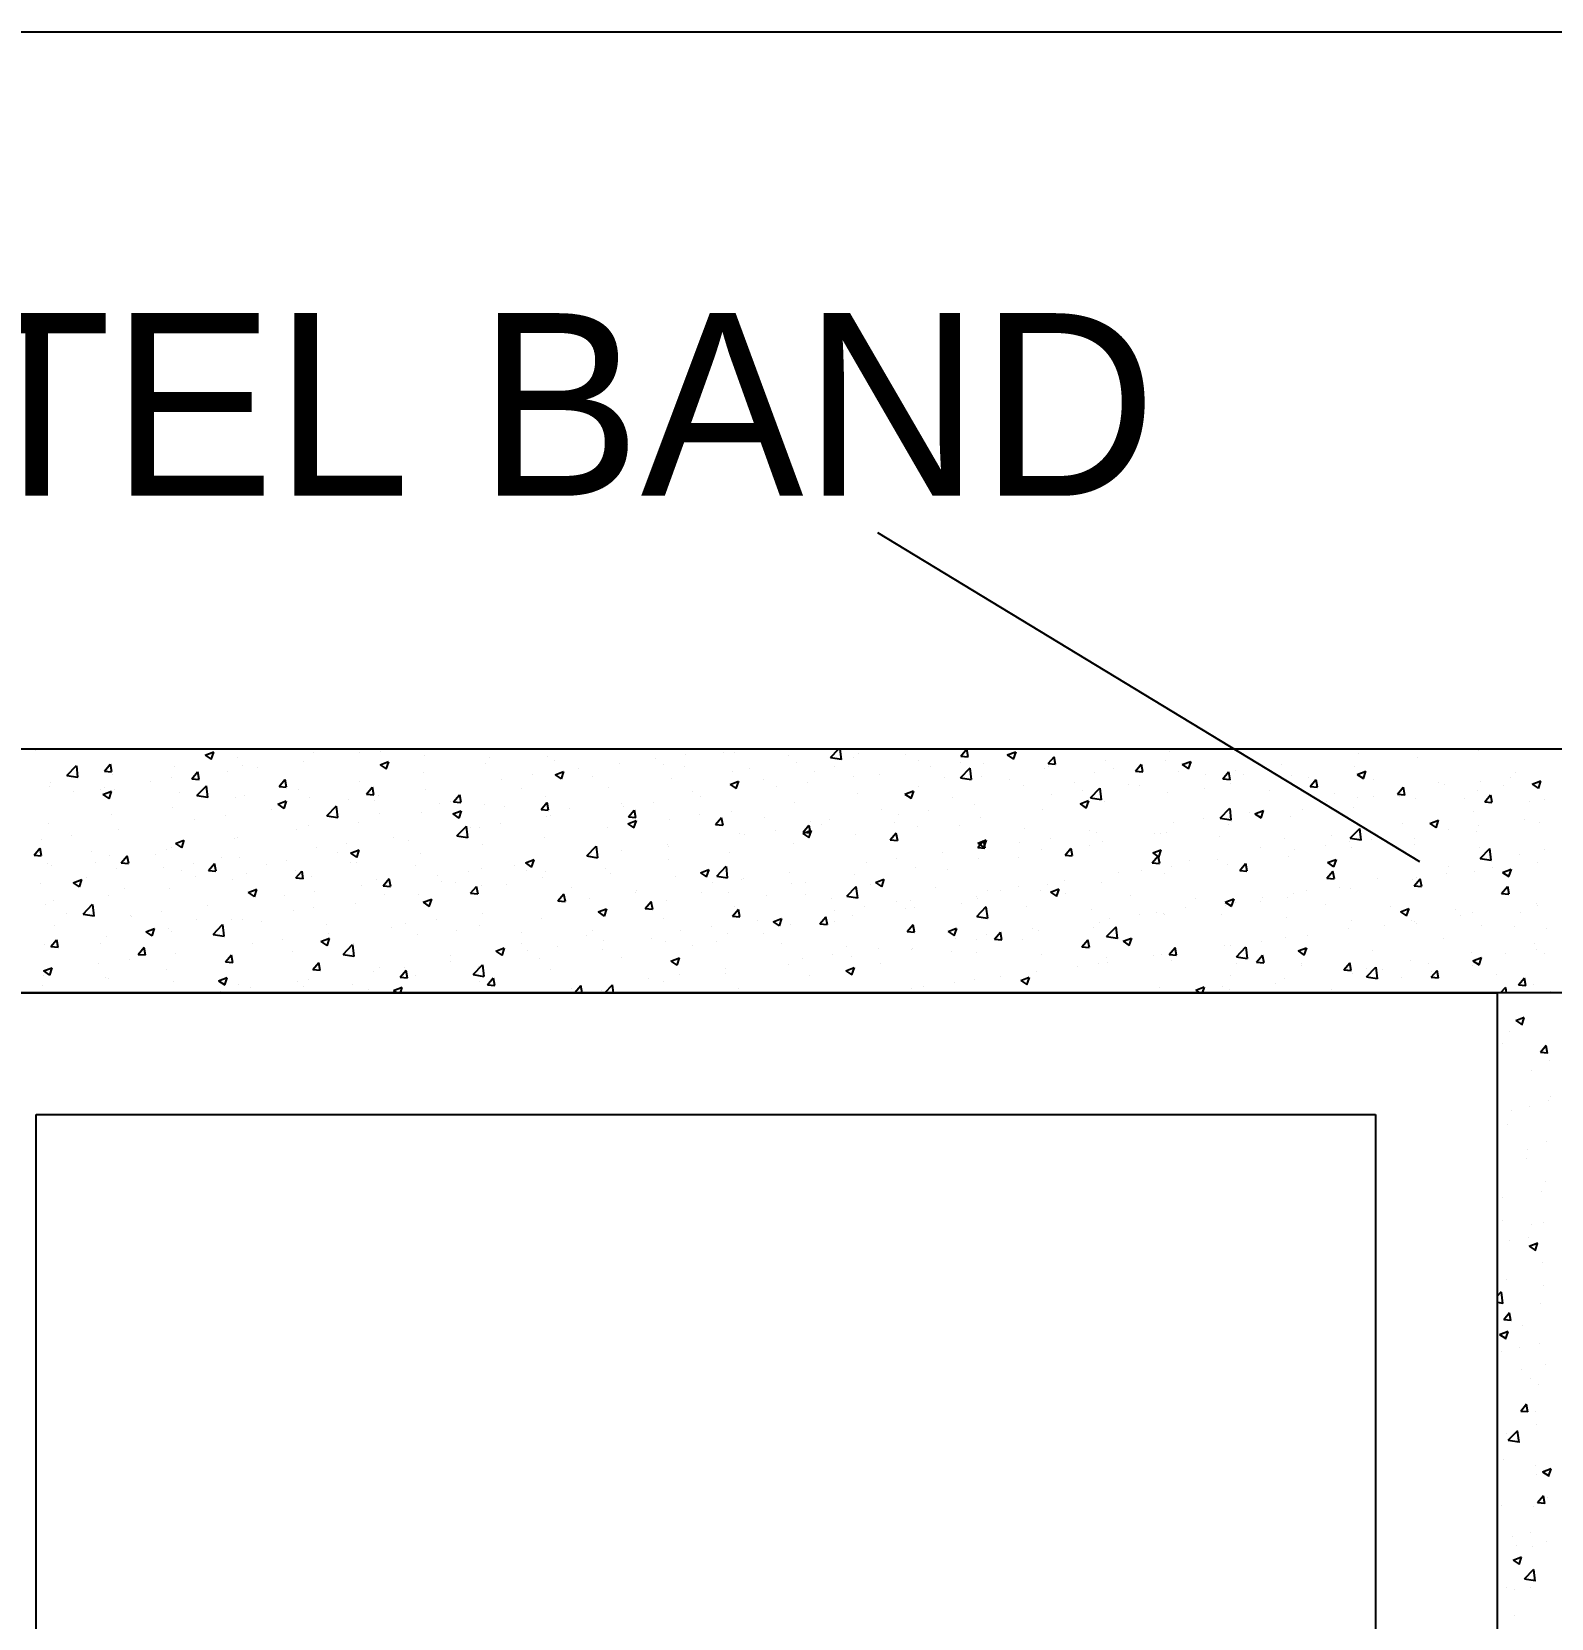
# Model space of a CAD drawing. Header units: metres. Extents: x -1560488.3 to -1560394.4, y 43534.5 to 43593.3.
# Drawn here: x -1560434.939 to -1560433.145, y 43546.232 to 43548.105 of the extents above; entities that cross this region are included whole.
import ezdxf

# ---------------------------------------------------------------- set-up
doc = ezdxf.new("R2010")
doc.units = ezdxf.units.M
doc.header["$LTSCALE"] = 750
doc.header["$MEASUREMENT"] = 0
doc.layers.get('0').update_dxf_attribs({"lineweight": 5})
doc.layers.add('BO', color=1, linetype='Continuous')
doc.styles.add('Romantic', font='GOTHIC.TTF')

# ---------------------------------------------------------------- blocks, each defined once
blk = doc.blocks.new('A$C70167D43')
at = {"color": 0}
for p, q in [((-74.24, 626.36), (-32.83, 601.22)), ((63.73, 609.8), (-238.45, 609.8)), ((63.73, 591.19), (-238.45, 591.19)), ((-147.84, 591.19), (-26.88, 591.19)), ((-26.88, 591.19), (-26.88, 330.66)), ((-138.54, 581.88), (-36.19, 581.88)), ((-138.54, 339.97), (-138.54, 581.88)), ((-36.19, 581.88), (-36.19, 339.97))]:
    blk.add_line(p, q, dxfattribs=at)
at = {"color": 2}
for p, q in [((-138.56, 609.8), (-138.53, 609.78)), ((-138.52, 609.77), (-138.51, 609.8)), ((-125.62, 609.34), (-124.97, 609.59)), ((-125.62, 609.34), (-125.16, 609.03)), ((-125.15, 609.02), (-124.96, 609.58)), ((-123.16, 609.17), (-123.16, 609.17)), ((-118.79, 609.77), (-118.79, 609.77)), ((-118.1, 608.87), (-118.1, 608.87)), ((-117.34, 609.52), (-117.34, 609.52)), ((-113.82, 609.56), (-113.82, 609.56)), ((-112.25, 608.6), (-111.6, 608.85)), ((-112.22, 609.65), (-112.22, 609.65)), ((-111.78, 608.28), (-111.59, 608.84)), ((-108.85, 609.35), (-108.85, 609.35)), ((-103.88, 609.14), (-103.88, 609.14)), ((-99.49, 609.28), (-99.49, 609.28)), ((-98.92, 608.93), (-98.92, 608.93)), ((-93.95, 608.72), (-93.95, 608.72)), ((-91.21, 609.07), (-91.21, 609.07)), ((-90.95, 609.76), (-90.95, 609.76)), ((-88.88, 609.37), (-88.88, 609.37)), ((-85.98, 609.55), (-85.98, 609.55)), ((-85.17, 609.56), (-85.17, 609.56)), ((-81.01, 609.34), (-81.01, 609.34)), ((-80.46, 608.82), (-80.46, 608.82)), ((-77.83, 609.16), (-77.22, 609.8)), ((-77.83, 609.16), (-77, 609.03)), ((-77.23, 609.8), (-77.23, 609.8)), ((-77.21, 609.79), (-77.21, 609.8)), ((-76.99, 609.02), (-77.08, 609.8)), ((-76.04, 609.13), (-76.04, 609.13)), ((-75.68, 609.48), (-75.68, 609.48)), ((-72.09, 609.38), (-72.09, 609.38)), ((-71.08, 608.92), (-71.08, 608.92)), ((-67.88, 609.28), (-67.44, 609.8)), ((-67.88, 609.28), (-67.32, 609.23)), ((-67.87, 608.79), (-67.87, 608.79)), ((-67.31, 609.22), (-67.41, 609.8)), ((-66.11, 608.71), (-66.11, 608.71)), ((-64.34, 609.26), (-64.34, 609.26)), ((-64.32, 609.36), (-63.67, 609.61)), ((-64.32, 609.36), (-63.85, 609.05)), ((-63.84, 609.04), (-63.65, 609.6)), ((-61.2, 608.7), (-60.75, 609.23)), ((-60.63, 608.64), (-60.74, 609.22)), ((-56.78, 608.93), (-56.78, 608.93)), ((-52.25, 608.92), (-52.25, 608.92)), ((-51.95, 609.62), (-51.95, 609.62)), ((-50.95, 608.62), (-50.29, 608.87)), ((-50.47, 608.3), (-50.28, 608.86)), ((-37.46, 609.45), (-37.46, 609.45)), ((-35.13, 609.75), (-35.13, 609.75)), ((-32.98, 609.13), (-32.98, 609.13)), ((-28.28, 609.73), (-28.28, 609.73)), ((-136.18, 607.8), (-135.45, 608.55)), ((-136.18, 607.8), (-135.35, 607.67)), ((-135.34, 607.66), (-135.44, 608.54)), ((-133.32, 608.12), (-132.87, 608.66)), ((-133.32, 608.12), (-132.77, 608.07)), ((-132.75, 608.06), (-132.86, 608.65)), ((-132.69, 607.88), (-132.69, 607.88)), ((-128.19, 607.66), (-128.19, 607.66)), ((-127.99, 608.48), (-127.99, 608.48)), ((-126.65, 607.54), (-126.2, 608.07)), ((-126.65, 607.54), (-126.09, 607.49)), ((-126.08, 607.48), (-126.19, 608.06)), ((-123.95, 608.1), (-123.95, 608.1)), ((-122.77, 608.59), (-122.77, 608.59)), ((-121.62, 608.41), (-121.62, 608.41)), ((-119.97, 606.95), (-119.53, 607.49)), ((-112.25, 608.6), (-111.79, 608.29)), ((-108.96, 608.02), (-108.96, 608.02)), ((-104.19, 608.68), (-104.19, 608.68)), ((-102.94, 607.52), (-102.94, 607.52)), ((-100.61, 607.83), (-100.61, 607.83)), ((-98.88, 607.85), (-98.23, 608.1)), ((-98.88, 607.85), (-98.42, 607.54)), ((-98.4, 607.53), (-98.22, 608.09)), ((-97.08, 608.29), (-97.08, 608.29)), ((-96.02, 607.7), (-96.02, 607.7)), ((-90.59, 608.63), (-90.59, 608.63)), ((-89.99, 607.53), (-89.99, 607.53)), ((-88.98, 608.51), (-88.98, 608.51)), ((-85.29, 608.13), (-85.29, 608.13)), ((-84.02, 608.3), (-84.02, 608.3)), ((-82.94, 607.52), (-82.94, 607.52)), ((-79.05, 608.09), (-79.05, 608.09)), ((-77.51, 608.45), (-77.51, 608.45)), ((-76.07, 607.71), (-76.07, 607.71)), ((-74.08, 607.88), (-74.08, 607.88)), ((-70.2, 608.49), (-70.2, 608.49)), ((-69.12, 607.67), (-69.12, 607.67)), ((-67.9, 607.62), (-67.17, 608.37)), ((-67.9, 607.62), (-67.07, 607.49)), ((-67.06, 607.48), (-67.16, 608.36)), ((-66.26, 607.68), (-66.26, 607.68)), ((-61.48, 608.33), (-61.48, 608.33)), ((-61.2, 608.7), (-60.65, 608.65)), ((-61.14, 608.5), (-61.14, 608.5)), ((-57.68, 607.99), (-57.68, 607.99)), ((-56.18, 608.29), (-56.18, 608.29)), ((-54.53, 608.11), (-54.08, 608.65)), ((-54.53, 608.11), (-53.97, 608.07)), ((-53.96, 608.06), (-54.07, 608.64)), ((-51.21, 608.08), (-51.21, 608.08)), ((-50.95, 608.62), (-50.48, 608.31)), ((-49.19, 607.9), (-49.19, 607.9)), ((-47.85, 607.53), (-47.41, 608.07)), ((-47.85, 607.53), (-47.3, 607.48)), ((-47.29, 607.47), (-47.39, 608.06)), ((-46.86, 608.21), (-46.86, 608.21)), ((-46.24, 607.87), (-46.24, 607.87)), ((-43.33, 608.67), (-43.33, 608.67)), ((-42.59, 607.78), (-42.59, 607.78)), ((-41.28, 607.67), (-41.28, 607.67)), ((-37.75, 608.47), (-37.75, 608.47)), ((-37.57, 607.87), (-36.92, 608.12)), ((-37.57, 607.87), (-37.11, 607.56)), ((-37.1, 607.55), (-36.91, 608.11)), ((-25.84, 607.63), (-25.84, 607.63)), ((-25.51, 608.02), (-25.51, 608.02)), ((-137.5, 606.92), (-137.5, 606.92)), ((-137.47, 607.23), (-137.47, 607.23)), ((-135.68, 606.56), (-135.68, 606.56)), ((-133.62, 606.73), (-133.62, 606.73)), ((-133.44, 606.34), (-132.79, 606.59)), ((-133.44, 606.34), (-132.98, 606.03)), ((-133.35, 606.87), (-133.35, 606.87)), ((-132.97, 606.02), (-132.78, 606.58)), ((-132.53, 606.71), (-132.53, 606.71)), ((-129.82, 607.33), (-129.82, 607.33)), ((-127.56, 606.5), (-127.56, 606.5)), ((-126.25, 606.26), (-125.52, 607.01)), ((-125.41, 606.12), (-125.51, 607)), ((-122.6, 606.29), (-122.6, 606.29)), ((-119.97, 606.95), (-119.42, 606.91)), ((-119.41, 606.9), (-119.51, 607.48)), ((-118.5, 606.73), (-118.5, 606.73)), ((-113.8, 607.33), (-113.8, 607.33)), ((-113.3, 606.37), (-112.85, 606.91)), ((-113.3, 606.37), (-112.74, 606.32)), ((-112.73, 606.31), (-112.84, 606.9)), ((-112.34, 606.29), (-112.34, 606.29)), ((-108.81, 606.75), (-108.81, 606.75)), ((-106.63, 605.79), (-106.18, 606.32)), ((-106.06, 605.73), (-106.17, 606.31)), ((-101.45, 606.77), (-101.45, 606.77)), ((-94.77, 606.88), (-94.77, 606.88)), ((-88.37, 606.59), (-88.37, 606.59)), ((-85.51, 607.11), (-84.86, 607.36)), ((-85.51, 607.11), (-85.04, 606.8)), ((-85.03, 606.79), (-84.84, 607.35)), ((-81.93, 606.94), (-81.93, 606.94)), ((-79.6, 607.25), (-79.6, 607.25)), ((-75.79, 606.38), (-75.79, 606.38)), ((-72.14, 606.36), (-71.48, 606.61)), ((-72.14, 606.36), (-71.67, 606.05)), ((-71.66, 606.04), (-71.47, 606.6)), ((-71.09, 606.98), (-71.09, 606.98)), ((-64.15, 607.46), (-64.15, 607.46)), ((-63.11, 607.06), (-63.11, 607.06)), ((-60.91, 606.36), (-60.91, 606.36)), ((-59.18, 607.25), (-59.18, 607.25)), ((-58.59, 606.67), (-58.59, 606.67)), ((-57.97, 606.08), (-57.24, 606.83)), ((-57.13, 605.94), (-57.23, 606.82)), ((-55.06, 607.13), (-55.06, 607.13)), ((-54.21, 607.04), (-54.21, 607.04)), ((-52.06, 606.53), (-52.06, 606.53)), ((-49.25, 606.83), (-49.25, 606.83)), ((-47.29, 607.18), (-47.29, 607.18)), ((-44.28, 606.63), (-44.28, 606.63)), ((-41.18, 606.95), (-40.73, 607.48)), ((-41.18, 606.95), (-40.62, 606.9)), ((-40.61, 606.89), (-40.72, 607.47)), ((-39.31, 606.42), (-39.31, 606.42)), ((-36.31, 607.46), (-36.31, 607.46)), ((-34.51, 606.36), (-34.06, 606.9)), ((-34.51, 606.36), (-33.95, 606.31)), ((-33.94, 606.3), (-34.05, 606.89)), ((-34.05, 606.55), (-34.05, 606.55)), ((-31.34, 607.25), (-31.34, 607.25)), ((-30.93, 607.09), (-30.93, 607.09)), ((-28.39, 606.63), (-28.39, 606.63)), ((-28.17, 607.32), (-28.17, 607.32)), ((-27.83, 605.78), (-27.38, 606.31)), ((-27.26, 605.72), (-27.37, 606.3)), ((-26.37, 607.04), (-26.37, 607.04)), ((-24.2, 607.13), (-23.55, 607.38)), ((-24.2, 607.13), (-23.74, 606.82)), ((-23.73, 606.81), (-23.54, 607.37)), ((-23.56, 607.33), (-23.56, 607.33)), ((-128.11, 605.38), (-128.11, 605.38)), ((-126.25, 606.26), (-125.42, 606.13)), ((-123.27, 606.08), (-123.27, 606.08)), ((-120.54, 605.2), (-120.54, 605.2)), ((-120.07, 605.6), (-119.42, 605.85)), ((-120.07, 605.6), (-119.61, 605.28)), ((-119.59, 605.27), (-119.41, 605.84)), ((-117.63, 606.08), (-117.63, 606.08)), ((-116.31, 604.72), (-115.59, 605.47)), ((-115.48, 604.58), (-115.58, 605.46)), ((-114.67, 605.98), (-114.67, 605.98)), ((-112.66, 605.87), (-112.66, 605.87)), ((-107.7, 605.66), (-107.7, 605.66)), ((-106.87, 605.83), (-106.87, 605.83)), ((-106.7, 604.85), (-106.05, 605.1)), ((-106.63, 605.79), (-106.07, 605.74)), ((-106.22, 604.53), (-106.03, 605.09)), ((-104.3, 605.58), (-104.3, 605.58)), ((-102.73, 605.45), (-102.73, 605.45)), ((-99.95, 605.2), (-99.5, 605.74)), ((-99.95, 605.2), (-99.4, 605.15)), ((-99.6, 606.18), (-99.6, 606.18)), ((-99.39, 605.14), (-99.49, 605.73)), ((-97.76, 605.24), (-97.76, 605.24)), ((-93.79, 605.65), (-93.79, 605.65)), ((-93.66, 605.4), (-93.66, 605.4)), ((-93.28, 604.62), (-92.83, 605.15)), ((-92.71, 604.56), (-92.82, 605.14)), ((-91.33, 605.7), (-91.33, 605.7)), ((-87.8, 606.17), (-87.8, 606.17)), ((-80.57, 605.73), (-80.57, 605.73)), ((-73.96, 605.19), (-73.96, 605.19)), ((-70.31, 605.12), (-70.31, 605.12)), ((-68.53, 606.12), (-68.53, 606.12)), ((-66.79, 605.59), (-66.79, 605.59)), ((-61.6, 605.23), (-61.6, 605.23)), ((-58.76, 605.62), (-58.11, 605.87)), ((-58.76, 605.62), (-58.3, 605.3)), ((-58.29, 605.3), (-58.1, 605.86)), ((-57.97, 606.08), (-57.14, 605.95)), ((-56.9, 605.83), (-56.9, 605.83)), ((-48.04, 604.54), (-47.31, 605.29)), ((-47.2, 604.4), (-47.3, 605.28)), ((-45.39, 604.87), (-44.74, 605.12)), ((-44.92, 604.55), (-44.73, 605.11)), ((-41.79, 605.23), (-41.79, 605.23)), ((-39.9, 605.78), (-39.9, 605.78)), ((-37.87, 605.38), (-37.87, 605.38)), ((-37.57, 606.09), (-37.57, 606.09)), ((-36.36, 606.16), (-36.36, 606.16)), ((-34.35, 606.21), (-34.35, 606.21)), ((-33.09, 606.03), (-33.09, 606.03)), ((-29.38, 606), (-29.38, 606)), ((-27.83, 605.78), (-27.28, 605.73)), ((-24.41, 605.79), (-24.41, 605.79)), ((-23.28, 605.98), (-23.28, 605.98)), ((-137.58, 604.13), (-137.58, 604.13)), ((-132.81, 604.78), (-132.81, 604.78)), ((-126.4, 604.43), (-126.4, 604.43)), ((-124.07, 604.74), (-124.07, 604.74)), ((-117.73, 603.97), (-117.73, 603.97)), ((-116.31, 604.72), (-115.49, 604.59)), ((-113.91, 604.23), (-113.91, 604.23)), ((-112.3, 604.9), (-112.3, 604.9)), ((-109.08, 604.93), (-109.08, 604.93)), ((-106.7, 604.85), (-106.23, 604.54)), ((-106.38, 603.18), (-105.66, 603.93)), ((-105.55, 603.04), (-105.65, 603.92)), ((-105.38, 603.85), (-105.38, 603.85)), ((-103.06, 604.16), (-103.06, 604.16)), ((-99.53, 604.62), (-99.53, 604.62)), ((-99.22, 604.72), (-99.22, 604.72)), ((-93.33, 604.11), (-92.67, 604.36)), ((-93.33, 604.11), (-92.86, 603.79)), ((-93.28, 604.62), (-92.72, 604.57)), ((-92.85, 603.78), (-92.66, 604.35)), ((-92.8, 605.03), (-92.8, 605.03)), ((-90.1, 604.43), (-90.1, 604.43)), ((-87.83, 604.82), (-87.83, 604.82)), ((-86.61, 604.04), (-86.16, 604.57)), ((-86.61, 604.04), (-86.05, 603.99)), ((-86.04, 603.98), (-86.15, 604.56)), ((-85.4, 605.03), (-85.4, 605.03)), ((-82.86, 604.61), (-82.86, 604.61)), ((-79.93, 603.45), (-79.48, 603.99)), ((-79.36, 603.39), (-79.47, 603.98)), ((-79.39, 604.26), (-79.39, 604.26)), ((-78.52, 604.04), (-78.52, 604.04)), ((-77.9, 604.4), (-77.9, 604.4)), ((-72.93, 604.19), (-72.93, 604.19)), ((-72.64, 604.82), (-72.64, 604.82)), ((-71.21, 603.88), (-71.21, 603.88)), ((-67.96, 603.98), (-67.96, 603.98)), ((-66.37, 604.58), (-66.37, 604.58)), ((-51.63, 604.23), (-51.63, 604.23)), ((-49.3, 604.54), (-49.3, 604.54)), ((-48.04, 604.54), (-47.21, 604.41)), ((-47.4, 604.08), (-47.4, 604.08)), ((-47.21, 604.3), (-47.21, 604.3)), ((-45.78, 605), (-45.78, 605)), ((-45.39, 604.87), (-44.93, 604.56)), ((-42.7, 604.68), (-42.7, 604.68)), ((-34.13, 604.12), (-34.13, 604.12)), ((-32.02, 604.13), (-31.37, 604.38)), ((-32.02, 604.13), (-31.56, 603.81)), ((-31.55, 603.8), (-31.36, 604.37)), ((-28.7, 605.05), (-28.7, 605.05)), ((-28.29, 603.96), (-28.29, 603.96)), ((-24.77, 604.42), (-24.77, 604.42)), ((-23.67, 604.23), (-23.67, 604.23)), ((-138.13, 602.89), (-138.13, 602.89)), ((-135.8, 603.2), (-135.8, 603.2)), ((-132.27, 603.66), (-132.27, 603.66)), ((-127.89, 602.6), (-127.24, 602.85)), ((-127.41, 602.27), (-127.22, 602.84)), ((-123.39, 602.98), (-123.39, 602.98)), ((-123.15, 603.04), (-123.15, 603.04)), ((-118.61, 603.63), (-118.61, 603.63)), ((-111.26, 603.08), (-111.26, 603.08)), ((-110.07, 602.86), (-110.07, 602.86)), ((-106.38, 603.18), (-105.56, 603.05)), ((-104.64, 603.79), (-104.64, 603.79)), ((-99.71, 603.08), (-99.71, 603.08)), ((-94.88, 603.78), (-94.88, 603.78)), ((-84.81, 603.33), (-84.81, 603.33)), ((-84.37, 603.27), (-84.37, 603.27)), ((-82.04, 603.58), (-82.04, 603.58)), ((-79.95, 603.36), (-79.3, 603.61)), ((-79.95, 603.36), (-79.49, 603.05)), ((-79.93, 603.45), (-79.38, 603.4)), ((-79.48, 603.04), (-79.29, 603.6)), ((-75.91, 603.28), (-75.91, 603.28)), ((-73.26, 602.87), (-72.81, 603.4)), ((-73.26, 602.87), (-72.7, 602.82)), ((-72.69, 602.81), (-72.8, 603.39)), ((-66.58, 602.62), (-65.93, 602.87)), ((-66.58, 602.28), (-66.14, 602.82)), ((-66.02, 602.23), (-66.12, 602.81)), ((-66.11, 602.29), (-65.92, 602.86)), ((-63.36, 602.69), (-63.36, 602.69)), ((-62.99, 603.77), (-62.99, 603.77)), ((-61.03, 603), (-61.03, 603)), ((-58.03, 603.57), (-58.03, 603.57)), ((-57.51, 603.46), (-57.51, 603.46)), ((-57.01, 602.73), (-57.01, 602.73)), ((-53.06, 603.36), (-53.06, 603.36)), ((-52.64, 603.37), (-52.64, 603.37)), ((-52.18, 603.43), (-52.18, 603.43)), ((-48.09, 603.15), (-48.09, 603.15)), ((-43.13, 602.94), (-43.13, 602.94)), ((-39.56, 603.19), (-39.56, 603.19)), ((-38.16, 602.73), (-38.16, 602.73)), ((-38.11, 603), (-37.38, 603.75)), ((-38.11, 603), (-37.28, 602.87)), ((-37.27, 602.86), (-37.37, 603.74)), ((-36.5, 602.88), (-36.5, 602.88)), ((-33.2, 602.94), (-33.2, 602.94)), ((-30.62, 603.65), (-30.62, 603.65)), ((-28.5, 603.53), (-28.5, 603.53)), ((-138.7, 601.71), (-138.26, 602.24)), ((-138.7, 601.71), (-138.15, 601.66)), ((-138.14, 601.65), (-138.24, 602.23)), ((-134.34, 601.96), (-134.34, 601.96)), ((-132.92, 601.69), (-132.92, 601.69)), ((-132.03, 601.12), (-131.58, 601.66)), ((-131.46, 601.07), (-131.57, 601.65)), ((-129.38, 601.75), (-129.38, 601.75)), ((-128.58, 602.11), (-128.58, 602.11)), ((-128.22, 602.28), (-128.22, 602.28)), ((-127.89, 602.6), (-127.42, 602.28)), ((-124.41, 601.54), (-124.41, 601.54)), ((-122.99, 601.53), (-122.99, 601.53)), ((-117.11, 602.31), (-117.11, 602.31)), ((-115.5, 601.93), (-115.5, 601.93)), ((-114.79, 602.62), (-114.79, 602.62)), ((-114.51, 601.85), (-113.86, 602.1)), ((-114.51, 601.85), (-114.05, 601.54)), ((-114.04, 601.53), (-113.85, 602.09)), ((-109.19, 601.83), (-109.19, 601.83)), ((-104.41, 602.49), (-104.41, 602.49)), ((-96.45, 601.64), (-95.73, 602.39)), ((-96.45, 601.64), (-95.63, 601.51)), ((-96.1, 601.73), (-96.1, 601.73)), ((-95.62, 601.5), (-95.72, 602.38)), ((-95.66, 601.47), (-95.66, 601.47)), ((-93.77, 602.03), (-93.77, 602.03)), ((-90.25, 602.5), (-90.25, 602.5)), ((-90.24, 602.4), (-90.24, 602.4)), ((-85.52, 601.93), (-85.52, 601.93)), ((-80.68, 602.63), (-80.68, 602.63)), ((-72.76, 601.45), (-72.76, 601.45)), ((-69.24, 601.92), (-69.24, 601.92)), ((-66.58, 602.62), (-66.12, 602.3)), ((-66.58, 602.28), (-66.03, 602.23)), ((-66.49, 601.48), (-66.49, 601.48)), ((-63.49, 601.5), (-63.49, 601.5)), ((-61.71, 602.14), (-61.71, 602.14)), ((-59.91, 601.7), (-59.46, 602.23)), ((-59.91, 601.7), (-59.35, 601.65)), ((-59.34, 601.64), (-59.45, 602.22)), ((-58.06, 602.44), (-58.06, 602.44)), ((-53.24, 601.12), (-52.79, 601.65)), ((-53.21, 601.87), (-52.56, 602.12)), ((-53.21, 601.87), (-52.75, 601.56)), ((-52.67, 601.06), (-52.78, 601.64)), ((-52.74, 601.55), (-52.55, 602.11)), ((-44.98, 602.26), (-44.98, 602.26)), ((-42.81, 601.58), (-42.81, 601.58)), ((-42.35, 602.11), (-42.35, 602.11)), ((-40.02, 602.42), (-40.02, 602.42)), ((-37.98, 602.28), (-37.98, 602.28)), ((-33.19, 602.52), (-33.19, 602.52)), ((-28.23, 602.31), (-28.23, 602.31)), ((-28.18, 601.46), (-27.45, 602.21)), ((-28.18, 601.46), (-27.35, 601.33)), ((-27.34, 601.32), (-27.44, 602.2)), ((-25.15, 601.79), (-25.15, 601.79)), ((-23.26, 602.1), (-23.26, 602.1)), ((-137.7, 601.03), (-137.7, 601.03)), ((-137.35, 600.92), (-137.35, 600.92)), ((-134, 601.18), (-134, 601.18)), ((-132.38, 600.71), (-132.38, 600.71)), ((-132.03, 601.12), (-131.47, 601.07)), ((-128.84, 600.76), (-128.84, 600.76)), ((-127.42, 600.5), (-127.42, 600.5)), ((-126.51, 601.07), (-126.51, 601.07)), ((-125.36, 600.54), (-124.91, 601.07)), ((-125.36, 600.54), (-124.8, 600.49)), ((-124.79, 600.48), (-124.9, 601.06)), ((-122.45, 600.29), (-122.45, 600.29)), ((-120.92, 601), (-120.92, 601)), ((-119.44, 601.33), (-119.44, 601.33)), ((-118.72, 600.54), (-118.72, 600.54)), ((-118.68, 599.96), (-118.23, 600.49)), ((-118.12, 599.9), (-118.22, 600.48)), ((-114.48, 601.12), (-114.48, 601.12)), ((-114.02, 601.13), (-114.02, 601.13)), ((-109.51, 600.91), (-109.51, 600.91)), ((-105.5, 600.49), (-105.5, 600.49)), ((-104.54, 600.7), (-104.54, 600.7)), ((-101.98, 600.95), (-101.98, 600.95)), ((-101.14, 601.11), (-100.49, 601.36)), ((-101.14, 601.11), (-100.68, 600.79)), ((-101.09, 600.54), (-101.09, 600.54)), ((-100.67, 600.78), (-100.48, 601.35)), ((-99.58, 600.49), (-99.58, 600.49)), ((-94.99, 600.68), (-94.99, 600.68)), ((-94.61, 600.28), (-94.61, 600.28)), ((-90.22, 601.34), (-90.22, 601.34)), ((-87.77, 600.36), (-87.12, 600.61)), ((-87.77, 600.36), (-87.31, 600.05)), ((-87.3, 600.04), (-87.11, 600.6)), ((-86.52, 600.1), (-85.8, 600.85)), ((-85.69, 599.96), (-85.79, 600.84)), ((-80.97, 600.37), (-80.97, 600.37)), ((-75.09, 601.15), (-75.09, 601.15)), ((-71.32, 600.78), (-71.32, 600.78)), ((-68.92, 600.57), (-68.92, 600.57)), ((-55.84, 600.39), (-55.84, 600.39)), ((-54.08, 600.56), (-54.08, 600.56)), ((-53.24, 601.12), (-52.68, 601.07)), ((-52.29, 600.33), (-52.29, 600.33)), ((-51.75, 600.87), (-51.75, 600.87)), ((-50.41, 601.32), (-50.41, 601.32)), ((-48.23, 601.34), (-48.23, 601.34)), ((-47.51, 600.99), (-47.51, 600.99)), ((-46.56, 600.53), (-46.11, 601.07)), ((-46.56, 600.53), (-46.01, 600.48)), ((-46, 600.47), (-46.1, 601.06)), ((-39.89, 599.95), (-39.44, 600.48)), ((-39.84, 601.13), (-39.19, 601.38)), ((-39.84, 601.13), (-39.38, 600.81)), ((-39.32, 599.89), (-39.43, 600.47)), ((-39.36, 600.8), (-39.17, 601.37)), ((-30.74, 600.29), (-30.74, 600.29)), ((-30.58, 600.86), (-30.58, 600.86)), ((-28.62, 600.43), (-28.62, 600.43)), ((-27.22, 600.75), (-27.22, 600.75)), ((-26.47, 600.38), (-25.81, 600.63)), ((-26.47, 600.38), (-26, 600.07)), ((-25.99, 600.06), (-25.8, 600.62)), ((-23.78, 601.13), (-23.78, 601.13)), ((-138.24, 599.53), (-138.24, 599.53)), ((-135.7, 599.59), (-135.05, 599.84)), ((-135.7, 599.59), (-135.24, 599.28)), ((-135.23, 599.27), (-135.04, 599.84)), ((-134.72, 599.99), (-134.72, 599.99)), ((-131.78, 599.13), (-131.78, 599.13)), ((-128.33, 599.18), (-128.33, 599.18)), ((-126.35, 600.07), (-126.35, 600.07)), ((-123.5, 599.88), (-123.5, 599.88)), ((-122.33, 598.85), (-121.68, 599.1)), ((-121.86, 598.53), (-121.67, 599.09)), ((-118.68, 599.96), (-118.13, 599.91)), ((-117.48, 600.08), (-117.48, 600.08)), ((-113.71, 599.41), (-113.71, 599.41)), ((-112.51, 599.87), (-112.51, 599.87)), ((-112.01, 599.37), (-111.56, 599.91)), ((-112.01, 599.37), (-111.45, 599.32)), ((-111.44, 599.31), (-111.55, 599.9)), ((-107.83, 600.18), (-107.83, 600.18)), ((-107.55, 599.66), (-107.55, 599.66)), ((-106.52, 599.6), (-106.52, 599.6)), ((-105.34, 598.79), (-104.89, 599.32)), ((-104.77, 598.73), (-104.88, 599.31)), ((-104.53, 599.39), (-104.53, 599.39)), ((-102.58, 599.45), (-102.58, 599.45)), ((-99.83, 599.98), (-99.83, 599.98)), ((-97.61, 599.24), (-97.61, 599.24)), ((-92.65, 599.03), (-92.65, 599.03)), ((-89.64, 600.07), (-89.64, 600.07)), ((-86.82, 599.6), (-86.82, 599.6)), ((-86.52, 600.1), (-85.7, 599.97)), ((-84.67, 599.86), (-84.67, 599.86)), ((-84.49, 599.91), (-84.49, 599.91)), ((-80.8, 599.53), (-80.8, 599.53)), ((-79.71, 599.65), (-79.71, 599.65)), ((-76.59, 598.56), (-75.87, 599.31)), ((-76.02, 600.19), (-76.02, 600.19)), ((-75.75, 598.42), (-75.86, 599.3)), ((-74.74, 599.44), (-74.74, 599.44)), ((-74.4, 599.62), (-73.75, 599.87)), ((-74.4, 599.62), (-73.94, 599.3)), ((-74.34, 599.64), (-74.34, 599.64)), ((-73.92, 599.29), (-73.74, 599.86)), ((-69.77, 599.23), (-69.77, 599.23)), ((-65.81, 599.02), (-65.81, 599.02)), ((-64.81, 599.02), (-64.81, 599.02)), ((-63.48, 599.33), (-63.48, 599.33)), ((-61.82, 599.04), (-61.82, 599.04)), ((-61.26, 599.46), (-61.26, 599.46)), ((-61.03, 598.87), (-60.38, 599.12)), ((-60.55, 598.55), (-60.36, 599.11)), ((-59.96, 599.79), (-59.96, 599.79)), ((-57.12, 599.63), (-57.12, 599.63)), ((-39.89, 599.95), (-39.33, 599.9)), ((-38.95, 599.21), (-38.95, 599.21)), ((-38.09, 599.18), (-38.09, 599.18)), ((-36, 599.93), (-36, 599.93)), ((-33.32, 599.84), (-33.32, 599.84)), ((-33.22, 599.36), (-32.77, 599.9)), ((-33.22, 599.36), (-32.66, 599.32)), ((-33.07, 599.98), (-33.07, 599.98)), ((-32.65, 599.31), (-32.76, 599.89)), ((-26.54, 598.78), (-26.09, 599.31)), ((-25.97, 598.72), (-26.08, 599.3)), ((-137.81, 597.93), (-137.81, 597.93)), ((-137.2, 598.2), (-137.2, 598.2)), ((-134.94, 597.19), (-134.22, 597.95)), ((-134.1, 597.05), (-134.21, 597.94)), ((-133.03, 598.59), (-133.03, 598.59)), ((-125.44, 597.87), (-125.44, 597.87)), ((-122.33, 598.85), (-121.87, 598.54)), ((-119.56, 598.64), (-119.56, 598.64)), ((-117.23, 598.95), (-117.23, 598.95)), ((-114.14, 598.04), (-114.14, 598.04)), ((-111.94, 598.67), (-111.94, 598.67)), ((-109.3, 598.73), (-109.3, 598.73)), ((-108.96, 598.1), (-108.31, 598.35)), ((-108.96, 598.1), (-108.5, 597.79)), ((-108.49, 597.78), (-108.3, 598.34)), ((-105.34, 598.79), (-104.78, 598.74)), ((-98.66, 598.2), (-98.21, 598.74)), ((-98.66, 598.2), (-98.11, 598.16)), ((-98.55, 598.06), (-98.55, 598.06)), ((-98.09, 598.15), (-98.2, 598.73)), ((-96.22, 598.36), (-96.22, 598.36)), ((-92.7, 598.83), (-92.7, 598.83)), ((-91.99, 597.62), (-91.54, 598.15)), ((-91.42, 597.56), (-91.53, 598.15)), ((-90.33, 598.24), (-90.33, 598.24)), ((-87.68, 598.82), (-87.68, 598.82)), ((-85.63, 598.83), (-85.63, 598.83)), ((-82.71, 598.61), (-82.71, 598.61)), ((-79.77, 598.71), (-79.77, 598.71)), ((-77.75, 598.4), (-77.75, 598.4)), ((-76.59, 598.56), (-75.77, 598.43)), ((-72.78, 598.19), (-72.78, 598.19)), ((-71.69, 598.25), (-71.69, 598.25)), ((-67.81, 597.98), (-67.81, 597.98)), ((-66.69, 598.53), (-66.69, 598.53)), ((-66.6, 598.38), (-66.6, 598.38)), ((-61.03, 598.87), (-60.56, 598.56)), ((-59.84, 598.81), (-59.84, 598.81)), ((-54.87, 598.6), (-54.87, 598.6)), ((-49.91, 598.39), (-49.91, 598.39)), ((-47.66, 598.12), (-47, 598.37)), ((-47.66, 598.12), (-47.19, 597.81)), ((-47.63, 597.89), (-47.63, 597.89)), ((-47.18, 597.8), (-46.99, 598.36)), ((-46.86, 598.07), (-46.86, 598.07)), ((-44.94, 598.18), (-44.94, 598.18)), ((-44.8, 598.44), (-44.8, 598.44)), ((-42.93, 598.48), (-42.93, 598.48)), ((-42.47, 598.75), (-42.47, 598.75)), ((-41.43, 599), (-41.43, 599)), ((-39.97, 597.97), (-39.97, 597.97)), ((-26.54, 598.78), (-25.99, 598.73)), ((-23.9, 598.03), (-23.9, 598.03)), ((-23.79, 597.86), (-23.79, 597.86)), ((-136.19, 597.23), (-136.19, 597.23)), ((-134.94, 597.19), (-134.11, 597.06)), ((-131.29, 597.09), (-131.29, 597.09)), ((-131.23, 597.02), (-131.23, 597.02)), ((-128.96, 597.4), (-128.96, 597.4)), ((-126.26, 596.81), (-126.26, 596.81)), ((-123.61, 596.78), (-123.61, 596.78)), ((-122.8, 596.81), (-122.8, 596.81)), ((-121.29, 596.6), (-121.29, 596.6)), ((-118.84, 597.44), (-118.84, 597.44)), ((-117.37, 597.74), (-117.37, 597.74)), ((-107.95, 596.82), (-107.95, 596.82)), ((-104.43, 597.28), (-104.43, 597.28)), ((-99.94, 596.89), (-99.94, 596.89)), ((-95.59, 597.36), (-94.94, 597.61)), ((-95.59, 597.36), (-95.13, 597.05)), ((-95.11, 597.04), (-94.93, 597.6)), ((-95.11, 597.58), (-95.11, 597.58)), ((-91.99, 597.62), (-91.43, 597.57)), ((-90.62, 596.85), (-90.62, 596.85)), ((-85.31, 597.04), (-84.87, 597.57)), ((-85.31, 597.04), (-84.76, 596.99)), ((-85.2, 597.78), (-85.2, 597.78)), ((-84.75, 596.98), (-84.85, 597.56)), ((-83.42, 596.7), (-83.42, 596.7)), ((-82.22, 596.61), (-81.57, 596.86)), ((-82.22, 596.61), (-81.75, 596.3)), ((-81.74, 596.29), (-81.55, 596.85)), ((-78.64, 596.45), (-78.19, 596.99)), ((-78.07, 596.39), (-78.18, 596.98)), ((-77.54, 597.48), (-77.54, 597.48)), ((-77.54, 596.67), (-77.54, 596.67)), ((-76.13, 597.09), (-76.13, 597.09)), ((-75.21, 597.78), (-75.21, 597.78)), ((-72.11, 597.6), (-72.11, 597.6)), ((-71.43, 597.69), (-71.43, 597.69)), ((-66.66, 597.02), (-65.94, 597.77)), ((-66.66, 597.02), (-65.84, 596.89)), ((-65.82, 596.88), (-65.93, 597.76)), ((-62.84, 597.77), (-62.84, 597.77)), ((-57.88, 597.56), (-57.88, 597.56)), ((-56.53, 596.89), (-56.53, 596.89)), ((-54.2, 597.2), (-54.2, 597.2)), ((-52.91, 597.35), (-52.91, 597.35)), ((-52.4, 597.23), (-52.4, 597.23)), ((-52.28, 597.14), (-52.28, 597.14)), ((-50.68, 597.67), (-50.68, 597.67)), ((-47.94, 597.14), (-47.94, 597.14)), ((-42.98, 596.93), (-42.98, 596.93)), ((-38.01, 596.72), (-38.01, 596.72)), ((-35, 597.76), (-35, 597.76)), ((-34.28, 597.38), (-33.63, 597.63)), ((-34.28, 597.38), (-33.82, 597.07)), ((-33.81, 597.06), (-33.62, 597.62)), ((-33.43, 596.74), (-33.43, 596.74)), ((-33.19, 596.62), (-33.19, 596.62)), ((-30.04, 597.55), (-30.04, 597.55)), ((-29.66, 597.08), (-29.66, 597.08)), ((-28.73, 597.34), (-28.73, 597.34)), ((-25.07, 597.34), (-25.07, 597.34)), ((-137.17, 596.32), (-137.17, 596.32)), ((-133.15, 595.49), (-133.15, 595.49)), ((-130.15, 595.85), (-129.5, 596.1)), ((-130.15, 595.85), (-129.69, 595.54)), ((-129.68, 595.53), (-129.49, 596.09)), ((-128.45, 596.09), (-128.45, 596.09)), ((-128.22, 595.88), (-128.22, 595.88)), ((-125.01, 595.65), (-124.29, 596.41)), ((-125.01, 595.65), (-124.18, 595.52)), ((-124.17, 595.51), (-124.27, 596.4)), ((-116.33, 596.39), (-116.33, 596.39)), ((-116.16, 595.74), (-116.16, 595.74)), ((-111.36, 596.18), (-111.36, 596.18)), ((-110.28, 596.51), (-110.28, 596.51)), ((-109.42, 595.64), (-109.42, 595.64)), ((-106.39, 595.97), (-106.39, 595.97)), ((-104.64, 596.29), (-104.64, 596.29)), ((-101.43, 595.76), (-101.43, 595.76)), ((-96.46, 595.55), (-96.46, 595.55)), ((-96.05, 595.92), (-96.05, 595.92)), ((-89.27, 595.93), (-89.27, 595.93)), ((-86.94, 596.24), (-86.94, 596.24)), ((-85.74, 595.74), (-85.74, 595.74)), ((-82.97, 595.74), (-82.97, 595.74)), ((-80.91, 596.43), (-80.91, 596.43)), ((-78.64, 596.45), (-78.08, 596.4)), ((-71.97, 595.87), (-71.52, 596.4)), ((-71.97, 595.87), (-71.41, 595.82)), ((-71.4, 595.81), (-71.51, 596.39)), ((-68.85, 595.87), (-68.19, 596.12)), ((-68.85, 595.87), (-68.38, 595.56)), ((-68.37, 595.55), (-68.18, 596.11)), ((-65.93, 595.66), (-65.93, 595.66)), ((-65.29, 595.28), (-64.84, 595.82)), ((-64.73, 595.23), (-64.83, 595.81)), ((-62.4, 596.12), (-62.4, 596.12)), ((-61.94, 595.94), (-61.94, 595.94)), ((-57.71, 596.2), (-57.71, 596.2)), ((-57.24, 596.54), (-57.24, 596.54)), ((-56.73, 595.48), (-56.01, 596.23)), ((-56.73, 595.48), (-55.91, 595.35)), ((-55.89, 595.34), (-56, 596.22)), ((-55.47, 595.12), (-54.82, 595.37)), ((-55, 594.8), (-54.81, 595.36)), ((-43.04, 595.39), (-43.04, 595.39)), ((-41.39, 595.54), (-41.39, 595.54)), ((-38.21, 596.09), (-38.21, 596.09)), ((-35.52, 596.31), (-35.52, 596.31)), ((-33.04, 596.51), (-33.04, 596.51)), ((-28.08, 596.3), (-28.08, 596.3)), ((-25.53, 596.24), (-25.53, 596.24)), ((-23.11, 596.09), (-23.11, 596.09)), ((-137.92, 594.84), (-137.92, 594.84)), ((-137.41, 594.71), (-136.97, 595.24)), ((-137.41, 594.71), (-136.86, 594.66)), ((-136.85, 594.65), (-136.95, 595.23)), ((-133.65, 594.95), (-133.65, 594.95)), ((-130.74, 594.12), (-130.29, 594.66)), ((-130.17, 594.07), (-130.28, 594.65)), ((-127.89, 594.2), (-127.89, 594.2)), ((-122.01, 594.97), (-122.01, 594.97)), ((-119.68, 595.28), (-119.68, 595.28)), ((-118.95, 594.34), (-118.95, 594.34)), ((-116.78, 595.1), (-116.13, 595.35)), ((-116.78, 595.1), (-116.32, 594.79)), ((-116.3, 594.78), (-116.12, 595.34)), ((-115.08, 594.11), (-114.36, 594.87)), ((-114.24, 593.97), (-114.34, 594.86)), ((-114.25, 594.94), (-114.25, 594.94)), ((-103.41, 594.36), (-102.76, 594.61)), ((-103.41, 594.36), (-102.94, 594.05)), ((-102.93, 594.04), (-102.74, 594.6)), ((-101.47, 594.98), (-101.47, 594.98)), ((-101, 594.39), (-101, 594.39)), ((-98.67, 594.69), (-98.67, 594.69)), ((-95.22, 594.49), (-95.22, 594.49)), ((-95.15, 595.16), (-95.15, 595.16)), ((-91.49, 595.34), (-91.49, 595.34)), ((-90.44, 595.14), (-90.44, 595.14)), ((-88.39, 594.8), (-88.39, 594.8)), ((-86.53, 595.13), (-86.53, 595.13)), ((-81.56, 594.92), (-81.56, 594.92)), ((-76.59, 594.71), (-76.59, 594.71)), ((-74.13, 594.58), (-74.13, 594.58)), ((-71.62, 594.5), (-71.62, 594.5)), ((-71.55, 594.59), (-71.55, 594.59)), ((-68.56, 594.34), (-68.56, 594.34)), ((-68.26, 595.35), (-68.26, 595.35)), ((-66.71, 595.29), (-66.71, 595.29)), ((-66.66, 594.29), (-66.66, 594.29)), ((-65.29, 595.28), (-64.74, 595.24)), ((-63.13, 595.27), (-63.13, 595.27)), ((-58.62, 594.7), (-58.17, 595.24)), ((-58.62, 594.7), (-58.06, 594.65)), ((-58.05, 594.64), (-58.16, 595.23)), ((-55.47, 595.12), (-55.01, 594.81)), ((-51.95, 594.12), (-51.5, 594.65)), ((-51.38, 594.06), (-51.49, 594.64)), ((-47.74, 594.79), (-47.74, 594.79)), ((-47.25, 594.77), (-47.25, 594.77)), ((-46.8, 593.94), (-46.08, 594.69)), ((-45.96, 593.8), (-46.07, 594.68)), ((-44.92, 595.08), (-44.92, 595.08)), ((-42.1, 594.38), (-41.45, 594.63)), ((-42.1, 594.38), (-41.64, 594.07)), ((-41.63, 594.06), (-41.44, 594.62)), ((-36.39, 594.38), (-36.39, 594.38)), ((-30.96, 595.31), (-30.96, 595.31)), ((-28.84, 594.24), (-28.84, 594.24)), ((-26.24, 594.19), (-26.24, 594.19)), ((-24.01, 594.94), (-24.01, 594.94)), ((-23.91, 594.49), (-23.91, 594.49)), ((-23.3, 594.2), (-23.3, 594.2)), ((-137.97, 592.85), (-137.32, 593.1)), ((-137.49, 592.53), (-137.31, 593.09)), ((-133.74, 593.42), (-133.74, 593.42)), ((-131.41, 593.73), (-131.41, 593.73)), ((-130.74, 594.12), (-130.18, 594.08)), ((-128.56, 592.99), (-128.56, 592.99)), ((-124.07, 593.54), (-123.62, 594.08)), ((-124.07, 593.54), (-123.51, 593.49)), ((-123.73, 593.69), (-123.73, 593.69)), ((-123.5, 593.48), (-123.61, 594.07)), ((-117.39, 592.96), (-116.94, 593.49)), ((-117.39, 592.96), (-116.84, 592.91)), ((-116.82, 592.9), (-116.93, 593.48)), ((-115.08, 594.11), (-114.25, 593.98)), ((-112.33, 593.12), (-112.33, 593.12)), ((-110.4, 593.15), (-110.4, 593.15)), ((-106.9, 594.05), (-106.9, 594.05)), ((-106.87, 593.61), (-106.87, 593.61)), ((-105.15, 592.57), (-104.43, 593.33)), ((-104.75, 593.19), (-104.75, 593.19)), ((-104.31, 592.43), (-104.41, 593.32)), ((-100.05, 593.79), (-100.05, 593.79)), ((-99.25, 592.94), (-99.25, 592.94)), ((-93.82, 593.87), (-93.82, 593.87)), ((-90.04, 593.61), (-89.38, 593.86)), ((-90.04, 593.61), (-89.57, 593.3)), ((-89.56, 593.29), (-89.37, 593.85)), ((-85.86, 593.03), (-85.86, 593.03)), ((-81.02, 593.34), (-81.02, 593.34)), ((-79.99, 593.81), (-79.99, 593.81)), ((-77.66, 594.11), (-77.66, 594.11)), ((-76.66, 592.87), (-76.01, 593.12)), ((-76.25, 593.99), (-76.25, 593.99)), ((-76.19, 592.55), (-76, 593.11)), ((-73.99, 593.41), (-73.99, 593.41)), ((-61.69, 594.08), (-61.69, 594.08)), ((-58.98, 593.22), (-58.98, 593.22)), ((-57.35, 593.44), (-57.35, 593.44)), ((-56.72, 593.87), (-56.72, 593.87)), ((-56.65, 593.53), (-56.65, 593.53)), ((-53.12, 594), (-53.12, 594)), ((-52.52, 594.14), (-52.52, 594.14)), ((-51.95, 594.12), (-51.39, 594.07)), ((-51.76, 593.66), (-51.76, 593.66)), ((-46.8, 593.94), (-45.98, 593.81)), ((-46.79, 593.45), (-46.79, 593.45)), ((-45.27, 593.53), (-44.82, 594.07)), ((-45.27, 593.53), (-44.72, 593.48)), ((-44.7, 593.47), (-44.81, 594.06)), ((-41.82, 593.24), (-41.82, 593.24)), ((-41.81, 593.45), (-41.81, 593.45)), ((-38.6, 592.95), (-38.15, 593.48)), ((-38.6, 592.95), (-38.04, 592.9)), ((-38.32, 592.99), (-38.32, 592.99)), ((-38.03, 592.89), (-38.14, 593.47)), ((-36.87, 592.4), (-36.15, 593.15)), ((-36.86, 593.03), (-36.86, 593.03)), ((-36.03, 592.26), (-36.14, 593.14)), ((-35.64, 592.95), (-35.64, 592.95)), ((-33.54, 593.64), (-33.54, 593.64)), ((-32.11, 593.41), (-32.11, 593.41)), ((-28.73, 593.63), (-28.08, 593.88)), ((-28.73, 593.63), (-28.27, 593.32)), ((-28.73, 593.27), (-28.73, 593.27)), ((-28.26, 593.31), (-28.07, 593.87)), ((-138.04, 591.74), (-138.04, 591.74)), ((-138.01, 592.47), (-138.01, 592.47)), ((-137.97, 592.85), (-137.51, 592.54)), ((-133.26, 592.39), (-133.26, 592.39)), ((-133.04, 592.26), (-133.04, 592.26)), ((-128.07, 592.05), (-128.07, 592.05)), ((-124.6, 592.1), (-123.95, 592.35)), ((-124.6, 592.1), (-124.13, 591.79)), ((-124.12, 591.78), (-123.93, 592.34)), ((-123.11, 591.84), (-123.11, 591.84)), ((-118.6, 592.07), (-118.6, 592.07)), ((-117.75, 592.19), (-117.75, 592.19)), ((-114.36, 591.84), (-114.36, 591.84)), ((-112.73, 592.84), (-112.73, 592.84)), ((-110.72, 592.37), (-110.27, 592.91)), ((-110.72, 592.37), (-110.16, 592.32)), ((-110.15, 592.31), (-110.26, 592.9)), ((-109.53, 592.54), (-109.53, 592.54)), ((-105.15, 592.57), (-104.32, 592.44)), ((-104.67, 592.01), (-104.67, 592.01)), ((-104.04, 591.79), (-103.6, 592.32)), ((-104.04, 591.79), (-103.49, 591.74)), ((-103.48, 591.73), (-103.58, 592.31)), ((-97.37, 591.21), (-96.92, 591.74)), ((-96.81, 591.19), (-96.91, 591.73)), ((-95.07, 591.19), (-94.5, 591.79)), ((-94.42, 591.19), (-94.48, 591.78)), ((-91.72, 592.26), (-91.72, 592.26)), ((-90.56, 592.04), (-90.56, 592.04)), ((-89.39, 592.57), (-89.39, 592.57)), ((-85.86, 592.64), (-85.86, 592.64)), ((-79.41, 592.48), (-79.41, 592.48)), ((-76.66, 592.87), (-76.2, 592.56)), ((-68.38, 591.99), (-68.38, 591.99)), ((-66.83, 592.19), (-66.83, 592.19)), ((-64.85, 592.45), (-64.85, 592.45)), ((-63.29, 592.12), (-62.64, 592.37)), ((-63.29, 592.12), (-62.83, 591.81)), ((-62.82, 591.8), (-62.63, 592.36)), ((-62.05, 592.84), (-62.05, 592.84)), ((-47.24, 592.52), (-47.24, 592.52)), ((-43.84, 591.87), (-43.84, 591.87)), ((-43.15, 592.29), (-43.15, 592.29)), ((-37.96, 592.64), (-37.96, 592.64)), ((-36.87, 592.4), (-36.05, 592.27)), ((-34.16, 592.34), (-34.16, 592.34)), ((-31.92, 592.37), (-31.48, 592.9)), ((-31.92, 592.37), (-31.37, 592.32)), ((-31.89, 592.82), (-31.89, 592.82)), ((-31.36, 592.31), (-31.46, 592.89)), ((-26.92, 592.61), (-26.92, 592.61)), ((-25.25, 591.78), (-24.8, 592.32)), ((-25.25, 591.78), (-24.69, 591.73)), ((-24.68, 591.72), (-24.79, 592.31)), ((-24.12, 591.84), (-24.12, 591.84)), ((-136.05, 591.22), (-136.05, 591.22)), ((-124.46, 591.3), (-124.46, 591.3)), ((-123.18, 591.26), (-123.18, 591.26)), ((-122.13, 591.61), (-122.13, 591.61)), ((-119.06, 591.24), (-119.06, 591.24)), ((-118.14, 591.63), (-118.14, 591.63)), ((-113.17, 591.42), (-113.17, 591.42)), ((-111.22, 591.36), (-110.57, 591.61)), ((-111.22, 591.36), (-110.97, 591.19)), ((-110.7, 591.19), (-110.56, 591.6)), ((-108.21, 591.22), (-108.21, 591.22)), ((-97.59, 591.49), (-97.59, 591.49)), ((-97.37, 591.21), (-97.17, 591.19)), ((-95.33, 591.39), (-95.33, 591.39)), ((-84.84, 591.55), (-84.84, 591.55)), ((-71.66, 591.49), (-71.66, 591.49)), ((-70.71, 591.68), (-70.71, 591.68)), ((-52.67, 591.58), (-52.67, 591.58)), ((-49.92, 591.38), (-49.27, 591.63)), ((-49.92, 591.38), (-49.64, 591.19)), ((-49.4, 591.19), (-49.26, 591.62)), ((-47.85, 591.69), (-47.85, 591.69)), ((-47.37, 591.41), (-47.37, 591.41)), ((-39.58, 591.4), (-39.58, 591.4)), ((-26.62, 591.19), (-26.22, 591.61)), ((-26.16, 591.19), (-26.21, 591.6)), ((-22.83, 591.29), (-22.83, 591.29)), ((-25.46, 589.06), (-24.81, 589.31)), ((-25.96, 588.19), (-25.96, 588.19)), ((-25.46, 589.06), (-25, 588.75)), ((-25.41, 589.09), (-25.41, 589.09)), ((-25, 588.71), (-24.81, 589.27)), ((-26.47, 587.32), (-26.47, 587.32)), ((-23.57, 586.64), (-23.13, 587.17)), ((-23.03, 586.54), (-23.13, 587.13)), ((-23.57, 586.64), (-23.02, 586.59)), ((-22.86, 586.03), (-22.86, 586.03)), ((-24.24, 585.27), (-24.24, 585.27)), ((-25.81, 582.19), (-25.81, 582.19)), ((-24.42, 582.53), (-24.42, 582.53)), ((-22.97, 582.94), (-22.97, 582.94)), ((-22.81, 583.23), (-22.81, 583.23)), ((-26.12, 581.09), (-26.12, 581.09)), ((-23.08, 579.84), (-23.08, 579.84)), ((-26.87, 578.86), (-26.87, 578.86)), ((-24.66, 578.5), (-24.66, 578.5)), ((-24.54, 579.17), (-24.54, 579.17)), ((-23.2, 576.74), (-23.2, 576.74)), ((-26.5, 575.54), (-26.5, 575.54)), ((-23.47, 575.96), (-23.47, 575.96)), ((-26.47, 573.75), (-26.47, 573.75)), ((-23.31, 573.64), (-23.31, 573.64)), ((-24.51, 572.5), (-24.51, 572.5)), ((-24.27, 573.49), (-24.27, 573.49)), ((-25.91, 572.29), (-25.91, 572.29)), ((-24.43, 571.82), (-23.78, 572.07)), ((-24.43, 571.82), (-23.97, 571.51)), ((-23.98, 571.46), (-23.79, 572.03)), ((-23.42, 570.55), (-23.42, 570.55)), ((-26.14, 569.31), (-26.14, 569.31)), ((-23.35, 568.81), (-23.35, 568.81)), ((-26.88, 568), (-26.54, 568.35)), ((-26.88, 567.53), (-26.44, 567.46)), ((-26.45, 567.43), (-26.55, 568.31)), ((-26.38, 566.22), (-25.93, 566.76)), ((-25.83, 566.13), (-25.93, 566.71)), ((-23.54, 567.45), (-23.54, 567.45)), ((-26.7, 565.07), (-26.04, 565.33)), ((-26.7, 565.07), (-26.23, 564.76)), ((-26.38, 566.22), (-25.82, 566.17)), ((-26.24, 564.72), (-26.05, 565.28)), ((-24.93, 565.72), (-24.93, 565.72)), ((-25.17, 564.05), (-25.17, 564.05)), ((-23.65, 564.35), (-23.65, 564.35)), ((-26.53, 563.75), (-26.53, 563.75)), ((-23.2, 562.8), (-23.2, 562.8)), ((-25.05, 562.36), (-25.05, 562.36)), ((-24.3, 561.71), (-24.3, 561.71)), ((-23.76, 561.25), (-23.76, 561.25)), ((-25.08, 559.22), (-24.64, 559.76)), ((-25.08, 559.22), (-24.53, 559.18)), ((-24.54, 559.13), (-24.64, 559.71)), ((-23.98, 559.15), (-23.98, 559.15)), ((-23.87, 558.16), (-23.87, 558.16)), ((-26.17, 557.52), (-26.17, 557.52)), ((-26.03, 556.99), (-25.31, 557.74)), ((-26.03, 556.99), (-25.21, 556.86)), ((-25.21, 556.82), (-25.32, 557.71)), ((-26.42, 555.48), (-26.42, 555.48)), ((-23.99, 555.06), (-23.99, 555.06)), ((-23.86, 554.36), (-23.86, 554.36)), ((-23.41, 554.58), (-22.75, 554.83)), ((-23.41, 554.58), (-22.94, 554.27)), ((-22.95, 554.22), (-22.76, 554.79)), ((-26.87, 553.32), (-26.87, 553.32)), ((-26.55, 551.97), (-26.55, 551.97)), ((-24.1, 551.96), (-24.1, 551.96)), ((-23.79, 552.23), (-23.34, 552.76)), ((-23.79, 552.23), (-23.24, 552.18)), ((-23.24, 552.13), (-23.35, 552.72)), ((-23, 552.59), (-23, 552.59)), ((-25.71, 549.63), (-25.71, 549.63)), ((-24.33, 549.93), (-24.33, 549.93)), ((-25.67, 547.83), (-25.02, 548.08)), ((-25.44, 548.92), (-25.44, 548.92)), ((-24.21, 548.86), (-24.21, 548.86)), ((-23.11, 549.23), (-23.11, 549.23)), ((-25.67, 547.83), (-25.21, 547.52)), ((-25.21, 547.48), (-25.03, 548.04)), ((-24.8, 546.39), (-24.08, 547.14)), ((-23.98, 546.22), (-24.08, 547.1)), ((-26.2, 545.74), (-26.2, 545.74)), ((-24.8, 546.39), (-23.97, 546.26)), ((-24.33, 545.77), (-24.33, 545.77)), ((-25.56, 545.56), (-25.56, 545.56)), ((-25.56, 543.62), (-25.56, 543.62))]:
    blk.add_line(p, q, dxfattribs=at)
blk.add_lwpolyline([(-1221.36, 664.64), (127.58, 664.64), (127.58, -192.13), (-1221.36, -192.13)], close=True)
at = {"color": 0, "style": 'Romantic'}
blk.add_text('RCC LINTEL BAND', height=13.9568, dxfattribs=at).set_placement((-218.86, 629.17))

msp = doc.modelspace()

# ---------------------------------------------------------------- block references
at = {"layer": 'BO', "color": 4, "xscale": 0.0154482882477733, "yscale": 0.0154482882477733, "zscale": 0.0154482882477733}
msp.add_blockref('A$C70167D43', (-1560432.7934, 43537.8373), dxfattribs=at)

doc.saveas('drawing.dxf')
